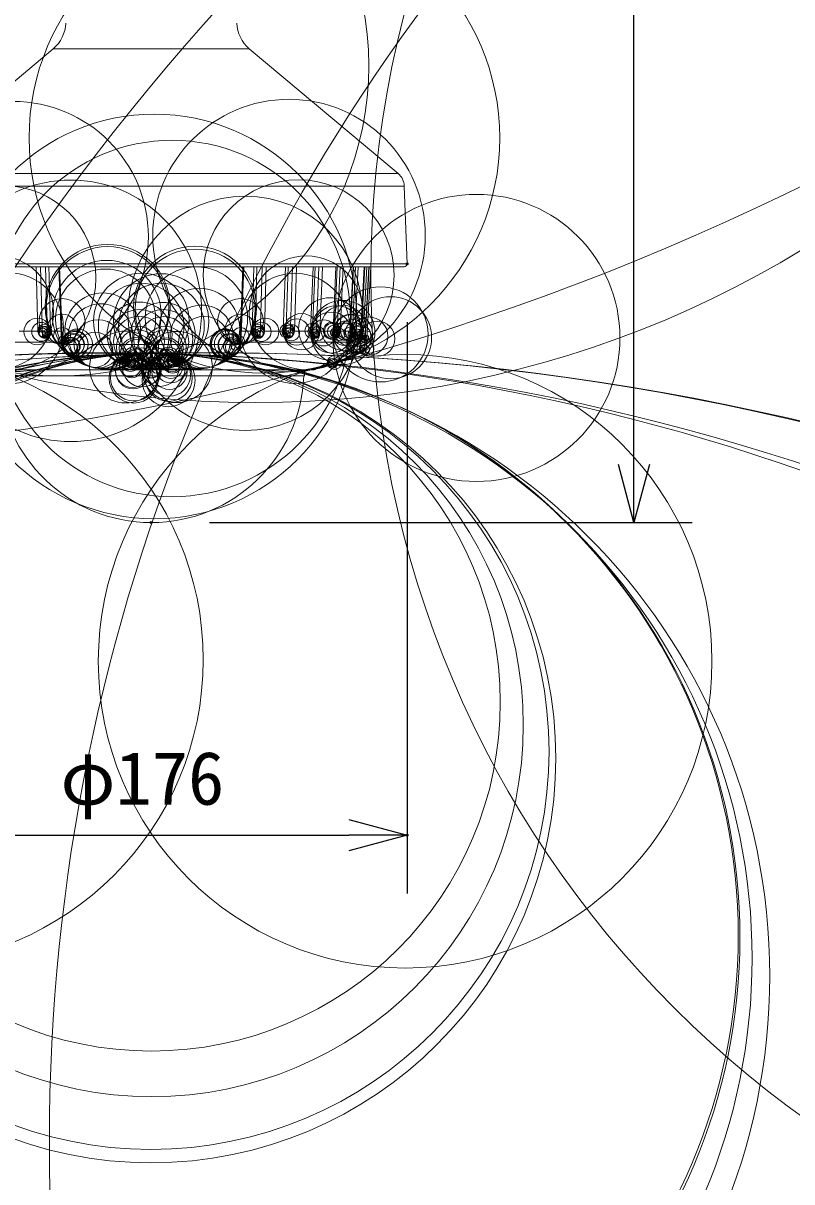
# Model space of a CAD drawing. Units: millimetres, scale not verified. Extents: x -11546 to 11816, y -1356 to 23432.
# Drawn here: x -31.91 to -5.47, y 3.54 to 43.4 of the extents above; entities that cross this region are included whole.
import ezdxf
from ezdxf.enums import TextEntityAlignment as Align

# ---------------------------------------------------------------- set-up
doc = ezdxf.new("R2010")
doc.units = ezdxf.units.MM
doc.header["$LTSCALE"] = 0.125
doc.header["$PDMODE"] = 32
doc.header["$PDSIZE"] = 0.0625
for name, color, linetype in [('0-0_0', 7, 'Continuous'), ('0-5_DEFPOINTS', 7, 'Continuous'), ('0-6_SUNPO', 7, 'Continuous')]:
    doc.layers.add(name, color=color, linetype=linetype)
doc.layers.add('0-4_GAIKEI', color=1, linetype='Continuous', lineweight=18)
doc.styles.add('ＭＳ ゴシック', font='')
doc.styles.get('ＭＳ ゴシック').set_extended_font_data('MS Gothic')

# ---------------------------------------------------------------- blocks, each defined once
blk = doc.blocks.new('_OPEN30')
at = {"layer": '0-0_0'}
blk.add_line((0, 0), (-1, 0), dxfattribs=at)
blk.add_lwpolyline([(-1, 0.26795), (0, 0), (-1, -0.26795)], dxfattribs=at)
blk = doc.blocks.new('D1')
at = {"layer": '0-5_DEFPOINTS'}
for p in [(28.1907, -83.3945), (45.7837, -83.3945), (45.7837, -103.053)]:
    blk.add_point(p, dxfattribs=at)
at = {"layer": '0-6_SUNPO'}
for p, q in [((28.1907, -85.3945), (28.1907, -105.053)), ((45.7837, -85.3945), (45.7837, -105.053)), ((30.1907, -103.053), (43.7837, -103.053))]:
    blk.add_line(p, q, dxfattribs=at)
at = {"layer": '0-6_SUNPO', "xscale": 2, "yscale": 2, "rotation": 180}
blk.add_blockref('_OPEN30', (28.1907, -103.053), dxfattribs=at)
at = {"layer": '0-6_SUNPO', "xscale": 2, "yscale": 2}
blk.add_blockref('_OPEN30', (45.7837, -103.053), dxfattribs=at)
at = {"layer": '0-6_SUNPO', "style": 'ＭＳ ゴシック'}
blk.add_text('φ176', height=1.833, dxfattribs=at).set_placement((33.8622, -102.553), align=Align.BOTTOM_LEFT)
blk = doc.blocks.new('D5')
at = {"layer": '0-5_DEFPOINTS'}
blk.add_point((36.9872, -92.2949), dxfattribs=at)
at = {"layer": '0-6_SUNPO'}
for p, q in [((53.5905, -90.2949), (53.5905, -48.9802)), ((38.9872, -92.2949), (55.5905, -92.2949))]:
    blk.add_line(p, q, dxfattribs=at)
at = {"layer": '0-6_SUNPO', "xscale": 2, "yscale": 2, "rotation": 270}
blk.add_blockref('_OPEN30', (53.5905, -92.2949), dxfattribs=at)

msp = doc.modelspace()

# ---------------------------------------------------------------- linework, layer by layer
at = {"layer": '0-4_GAIKEI', "color": 7}
for p, q in [((-30.8737, 42.5257), (-35.9925, 38.2305)), ((-24.1328, 42.5257), (-19.014, 38.2305)), ((-18.8001, 37.7918), (-18.7068, 35.1208)), ((-18.8037, 35.0204), (-36.2028, 35.0204)), ((-20.097, 32.3482), (-19.9534, 35.0204)), ((-21.9207, 31.4728), (-33.0859, 31.4728)), ((-22.2373, 31.2704), (-32.7693, 31.2704)), ((-22.2196, 31.4728), (-22.2373, 31.2704))]:
    msp.add_line(p, q, dxfattribs=at)
at = {"layer": '0-4_GAIKEI'}
for p, q in [((-24.1328, 42.5257), (-30.8737, 42.5257)), ((-19.014, 38.2305), (-35.9925, 38.2305)), ((-18.8001, 37.7918), (-36.2065, 37.7918)), ((-18.7068, 35.1208), (-36.2998, 35.1208)), ((-31.4598, 35.0204), (-31.4009, 32.8068)), ((-31.3135, 35.0204), (-31.2504, 32.6134)), ((-31.1361, 35.0204), (-31.0731, 32.6134)), ((-30.5861, 32.349), (-30.6845, 35.0204)), ((-30.6553, 35.0204), (-30.5568, 32.3482)), ((-24.4498, 32.3482), (-24.3513, 35.0204)), ((-24.3221, 35.0204), (-24.4205, 32.349)), ((-24.038, 32.8068), (-23.98, 35.0204)), ((-23.8704, 35.0204), (-23.9335, 32.6134)), ((-23.6931, 35.0204), (-23.7562, 32.6134)), ((-23.547, 35.0204), (-23.605, 32.8069)), ((-22.9616, 32.8068), (-22.887, 35.0204)), ((-22.7974, 35.0204), (-22.8785, 32.6134)), ((-22.6406, 35.0204), (-22.7216, 32.6134)), ((-22.504, 35.0204), (-22.5786, 32.8069)), ((-22.0232, 32.8068), (-21.9343, 35.0204)), ((-21.8674, 35.0204), (-21.964, 32.6134)), ((-21.7358, 35.0204), (-21.8324, 32.6134)), ((-21.6129, 35.0204), (-21.7018, 32.8069)), ((-21.2513, 32.8068), (-21.1508, 35.0204)), ((-21.1086, 35.0204), (-21.2179, 32.6134)), ((-21.0062, 35.0204), (-21.1155, 32.6134)), ((-20.9008, 35.0204), (-21.0013, 32.8068)), ((-20.5606, 35.0204), (-20.6694, 32.8068)), ((-20.5441, 35.0204), (-20.6627, 32.6134)), ((-20.4741, 35.0204), (-20.5926, 32.6134)), ((-20.3893, 35.0204), (-20.4983, 32.8068)), ((-20.1809, 35.0204), (-20.2951, 32.8068)), ((-20.1555, 35.0204), (-20.2798, 32.6134)), ((-20.0939, 35.0204), (-20.2082, 32.8068)), ((-20.1574, 32.3509), (-20.0138, 35.0204)), ((-20.0237, 35.0204), (-20.1398, 32.8068)), ((-20.0237, 35.0204), (-20.1361, 32.8775)), ((-31.4009, 32.8068), (-32.0449, 32.8068)), ((-30.603, 32.8068), (-30.9685, 32.8068)), ((-30.9685, 32.8068), (-30.9685, 32.8042)), ((-24.4036, 32.8068), (-24.038, 32.8068)), ((-23.605, 32.8068), (-22.9616, 32.8068)), ((-22.5786, 32.8068), (-22.0232, 32.8068)), ((-21.7018, 32.8068), (-21.2513, 32.8068)), ((-21.0013, 32.8068), (-20.6694, 32.8068)), ((-20.4983, 32.8068), (-20.2951, 32.8068)), ((-20.2082, 32.8068), (-20.1398, 32.8068)), ((-30.589, 32.4272), (-34.6638, 32.4272)), ((-31.2504, 32.6134), (-31.0731, 32.6134)), ((-24.4498, 32.3482), (-30.5568, 32.3482)), ((-20.3428, 32.4272), (-24.4176, 32.4272)), ((-23.7562, 32.6134), (-23.9335, 32.6134)), ((-22.7216, 32.6134), (-22.8785, 32.6134)), ((-21.8324, 32.6134), (-21.964, 32.6134)), ((-21.1155, 32.6134), (-21.2179, 32.6134)), ((-20.5926, 32.6134), (-20.6627, 32.6134)), ((-20.3122, 32.6747), (-20.3153, 32.6134)), ((-20.3153, 32.6134), (-20.2798, 32.6134)), ((-20.1857, 32.6134), (-20.1864, 32.6134)), ((-20.1857, 32.6134), (-20.1855, 32.6159)), ((-24.5756, 32.0551), (-30.431, 32.0551)), ((-27.5033, 31.5744), (-27.5033, 32.0349)), ((-25.9999, 31.4956), (-29.0067, 31.4956)), ((-26.0015, 31.4948), (-29.0051, 31.4948)), ((-21.4347, 31.7276), (-21.4347, 31.6601)), ((-21.898, 31.4782), (-33.1086, 31.4782)), ((-24.7204, 31.2704), (-25.4901, 31.2704))]:
    msp.add_line(p, q, dxfattribs=at)
msp.add_lwpolyline([(-31.0265, 35.0204), (-31.0174, 34.6759), (-30.9685, 32.8068)], dxfattribs=at)
for centre, radius in [((-45.8564, 121.0014), 92.6192), ((-23.921, 66.6069), 36.255), ((16.8186, -76.2524), 146.8143), ((33.8716, -62.1232), 132.6849), ((16.3042, -20.3011), 90.6691), ((34.2793, -25.915), 96.283), ((34.3639, -9.9349), 80.3027), ((15.878, 11.6898), 58.8672), ((34.6299, 4.9181), 65.6394), ((15.6987, 34.7164), 35.6482), ((27.3056, -319.4039), 388.9165), ((28.1433, -202.7317), 272.2412), ((-30.6963, 41.9381), 10.6727), ((-23.6122, 39.4557), 8.0941), ((-27.3972, 33.3118), 6.959), ((-26.7844, 33.2416), 6.1311), ((-30.2728, 33.506), 4.4991), ((-16.3193, 32.5735), 4.9375), ((-24.2762, 33.42), 4.0335), ((-29.006, 33.6436), 2.1489), ((-29.0074, 33.6048), 2.1092), ((-26.0002, 33.6137), 2.1181), ((-25.9952, 33.561), 2.0663), ((-29.0359, 33.3696), 1.8724), ((-32.4292, 32.9031), 1.9105), ((-29.0749, 33.2212), 1.721), ((-27.8438, 33.1545), 1.6418), ((-27.1625, 33.1478), 1.6349), ((-25.9502, 33.2592), 1.7602), ((-22.5622, 32.9022), 1.8953), ((-27.8524, 32.9837), 1.4707), ((-27.1539, 32.9854), 1.4723), ((-19.6187, 32.6942), 1.6359), ((-30.5713, 33.1366), 0.7884), ((-29.1723, 32.8173), 1.3034), ((-25.8455, 32.8957), 1.3844), ((-24.4353, 33.1371), 0.789), ((-21.3631, 32.885), 1.0716), ((-19.272, 32.5813), 1.4103), ((-29.2462, 32.6356), 1.1108), ((-27.9065, 32.6883), 1.1183), ((-27.9145, 32.5346), 1.0173), ((-27.1012, 32.6824), 1.1128), ((-27.0917, 32.5346), 1.0172), ((-25.7684, 32.6132), 1.0891), ((-20.9185, 32.7603), 1.1057), ((-21.1256, 32.8506), 0.8317), ((-20.9009, 32.9203), 0.7774), ((-31.4252, 32.794), 0.4568), ((-31.2913, 32.7825), 0.3225), ((-30.5688, 32.8702), 0.5221), ((-29.3339, 32.3702), 0.828), ((-27.9259, 32.4452), 0.8744), ((-27.0814, 32.4378), 0.8675), ((-25.6802, 32.4255), 0.886), ((-24.4377, 32.8686), 0.5204), ((-23.578, 32.794), 0.4602), ((-23.7098, 32.7833), 0.328), ((-22.336, 32.7843), 0.626), ((-22.5111, 32.7761), 0.4507), ((-21.3191, 32.7586), 0.7051), ((-21.5746, 32.7457), 0.4493), ((-21.2931, 32.8197), 0.2921), ((-20.5721, 32.7075), 0.6824), ((-20.6766, 32.8355), 0.5375), ((-20.8289, 32.8226), 0.3309), ((-20.5996, 32.8258), 0.3918), ((-20.5206, 32.7958), 0.3073), ((-20.0221, 32.6361), 0.6582), ((-19.7253, 32.5465), 0.6005), ((-31.412, 32.8026), 0.0107), ((-31.4076, 32.8046), 0.00613), ((-31.4049, 32.8103), 0.00546), ((-31.4033, 32.808), 0.00267), ((-31.4035, 32.8047), 0.00206), ((-31.4019, 32.8072), 0.00111), ((-31.4018, 32.8071), 0.00103), ((-31.3997, 32.8046), 0.00227), ((-31.4013, 32.8068), 0.00046), ((-31.4002, 32.8051), 0.00155), ((-31.4003, 32.8054), 0.00137), ((-31.4011, 32.8056), 0.00056), ((-31.1635, 32.8115), 0.2381), ((-31.4, 32.8058), 0.00163), ((-31.401, 32.8056), 0.00064), ((-31.4012, 32.8057), 0.00039), ((-31.3933, 32.8045), 0.00815), ((-31.4012, 32.8068), 0.00032), ((-31.4011, 32.8068), 0.00023), ((-31.2079, 32.7884), 0.1881), ((-31.2354, 32.757), 0.1463), ((-31.1704, 32.7533), 0.1981), ((-31.2495, 32.7211), 0.1077), ((-31.1067, 32.7254), 0.1286), ((-31.073, 32.7101), 0.0968), ((-31.075, 32.7011), 0.0886), ((-31.0715, 32.6956), 0.0822), ((-30.571, 32.6391), 0.291), ((-30.1295, 32.3649), 0.457), ((-30.1947, 32.3444), 0.3887), ((-30.0434, 32.3659), 0.5137), ((-30.1141, 32.3493), 0.4411), ((-29.4346, 32.165), 0.6039), ((-28.3888, 31.5721), 1.2351), ((-27.9785, 32.2508), 0.7264), ((-27.9652, 32.216), 0.6418), ((-26.6276, 31.5736), 1.2243), ((-27.0264, 32.2462), 0.7215), ((-27.0427, 32.2147), 0.641), ((-24.965, 32.3663), 0.5155), ((-24.9537, 32.371), 0.506), ((-24.9385, 32.3615), 0.4886), ((-24.8773, 32.3649), 0.4572), ((-24.8308, 32.3237), 0.3743), ((-24.8079, 32.3428), 0.3844), ((-24.4356, 32.6389), 0.2908), ((-23.844, 32.8117), 0.239), ((-23.8333, 32.7543), 0.2011), ((-23.9336, 32.7101), 0.0967), ((-23.8983, 32.7263), 0.1303), ((-23.9315, 32.7012), 0.0888), ((-23.935, 32.6956), 0.0822), ((-23.8007, 32.79), 0.1906), ((-23.7701, 32.7556), 0.1446), ((-23.7565, 32.7168), 0.1035), ((-22.8282, 32.8145), 0.2497), ((-22.7956, 32.8011), 0.2145), ((-22.6822, 32.754), 0.2782), ((-22.7877, 32.7277), 0.1695), ((-22.8786, 32.6887), 0.0754), ((-22.8459, 32.7032), 0.1063), ((-22.8748, 32.6826), 0.0709), ((-22.8802, 32.6752), 0.0617), ((-22.7561, 32.7679), 0.163), ((-22.732, 32.7293), 0.1174), ((-22.7219, 32.6957), 0.0824), ((-21.9614, 32.8159), 0.2597), ((-21.911, 32.7897), 0.2029), ((-21.7813, 32.7227), 0.2413), ((-21.8742, 32.702), 0.1461), ((-21.9243, 32.6844), 0.093), ((-21.9641, 32.6661), 0.0528), ((-21.9542, 32.6678), 0.0588), ((-21.9655, 32.6558), 0.0423), ((-21.865, 32.744), 0.1381), ((-21.841, 32.7012), 0.089), ((-21.8328, 32.6736), 0.0602), ((-21.2724, 32.8138), 0.2706), ((-21.226, 32.7894), 0.2181), ((-21.1812, 32.7535), 0.1608), ((-21.1629, 32.7341), 0.1341), ((-21.1484, 32.7166), 0.1114), ((-20.8702, 32.7012), 0.3843), ((-21.0449, 32.6891), 0.2092), ((-21.1442, 32.6725), 0.1085), ((-21.1901, 32.6583), 0.0604), ((-21.131, 32.6896), 0.0793), ((-21.1216, 32.6701), 0.0576), ((-21.1171, 32.6568), 0.0436), ((-20.7821, 32.8069), 0.2816), ((-20.6974, 32.7555), 0.1825), ((-20.6356, 32.6997), 0.0993), ((-20.3154, 32.6509), 0.3645), ((-20.4524, 32.6535), 0.2275), ((-20.5324, 32.6521), 0.1475), ((-20.5969, 32.6471), 0.0829), ((-20.4469, 32.7567), 0.2238), ((-20.6055, 32.6602), 0.0496), ((-20.3915, 32.7213), 0.1581), ((-20.3424, 32.6848), 0.0969), ((-20.3054, 32.6521), 0.0476), ((-20.1142, 32.6089), 0.2066), ((-20.2151, 32.6207), 0.105), ((-30.5749, 32.4838), 0.1356), ((-30.5789, 32.4044), 0.0561), ((-30.582, 32.3699), 0.0215), ((-30.5838, 32.357), 0.00847), ((-30.5851, 32.3508), 0.00211), ((-30.5858, 32.3493), 0.00042), ((-30.586, 32.349), 0.00011), ((-30.2712, 32.2981), 0.2993), ((-30.3031, 32.2625), 0.2515), ((-30.1821, 32.3203), 0.3671), ((-30.2413, 32.2827), 0.2969), ((-30.2828, 32.2454), 0.2412), ((-28.0358, 32.06), 0.5272), ((-28.0053, 32.0567), 0.4776), ((-26.9686, 32.0554), 0.5222), ((-27.0014, 32.0527), 0.4738), ((-24.731, 32.2941), 0.2934), ((-24.7441, 32.267), 0.2707), ((-24.7031, 32.262), 0.2509), ((-24.6122, 32.3054), 0.1576), ((-24.4316, 32.482), 0.1338), ((-24.4276, 32.4038), 0.0556), ((-24.4246, 32.3699), 0.0215), ((-24.4228, 32.357), 0.00849), ((-24.4214, 32.3508), 0.00212), ((-24.4208, 32.3493), 0.00042), ((-24.4206, 32.349), 0.00011), ((-21.2179, 32.645), 0.0316), ((-21.2113, 32.6465), 0.0361), ((-21.219, 32.6386), 0.0252), ((-21.1156, 32.6478), 0.0344), ((-20.4578, 32.3699), 0.3013), ((-20.4276, 32.3633), 0.2705), ((-20.6319, 32.6405), 0.0472), ((-20.6502, 32.6342), 0.0278), ((-20.6627, 32.6281), 0.0148), ((-20.6597, 32.6289), 0.017), ((-20.6632, 32.6254), 0.012), ((-20.5954, 32.6402), 0.0272), ((-20.5927, 32.6304), 0.017), ((-20.0974, 32.2078), 0.2518), ((-20.1686, 32.1647), 0.1686), ((-20.2561, 32.6232), 0.064), ((-20.274, 32.6236), 0.046), ((-20.2879, 32.6232), 0.0321), ((-20.3001, 32.622), 0.0199), ((-20.308, 32.6204), 0.0118), ((-20.3125, 32.6189), 0.00709), ((-20.3154, 32.6174), 0.00406), ((-20.3148, 32.6174), 0.00433), ((-20.3155, 32.6167), 0.00336), ((-20.2877, 32.6323), 0.021), ((-20.2815, 32.6226), 0.00956), ((-20.2799, 32.618), 0.00465), ((-20.1111, 32.5872), 0.0798), ((-20.1774, 32.6114), 0.00921), ((-25.4783, -55.8414), 87.911), ((-25.4955, -55.5834), 87.6451), ((-29.0837, -44.4121), 76.4745), ((-28.9486, -39.7875), 71.8402), ((-27.6571, 10.6195), 21.4244), ((-27.6441, 11.2296), 20.8065), ((-27.3453, 11.9449), 20.0914), ((-27.3471, 12.0121), 20.0319), ((-36.2141, 21.5004), 10.4967), ((-27.5151, 18.116), 13.9265), ((-27.5134, 18.3434), 13.6915), ((-27.4918, 19.2514), 12.7835), ((-27.5001, 20.0398), 12.0026), ((-18.7713, 21.447), 10.5539), ((-28.1066, 31.1819), 0.8481), ((-28.1022, 31.2147), 0.8079), ((-28.1533, 31.4473), 0.5786), ((-28.1312, 31.4225), 0.5981), ((-28.2124, 31.6295), 0.387), ((-28.1793, 31.6081), 0.4064), ((-28.2734, 31.7529), 0.2494), ((-28.2188, 31.713), 0.2942), ((-27.8236, 31.5578), 0.6698), ((-28.3305, 31.8298), 0.1536), ((-28.3717, 31.8654), 0.0992), ((-28.3846, 31.8839), 0.0846), ((-28.4006, 31.8781), 0.0677), ((-28.2545, 31.787), 0.2121), ((-28.0968, 31.904), 0.3597), ((-28.2946, 31.8523), 0.1354), ((-28.3018, 31.8611), 0.1241), ((-28.334, 31.8878), 0.0823), ((-28.3539, 31.905), 0.0604), ((-28.356, 31.899), 0.0576), ((-28.3646, 31.9007), 0.0488), ((-28.1595, 31.7834), 0.2239), ((-28.0622, 31.8959), 0.307), ((-28.1185, 31.7867), 0.1842), ((-28.0914, 32.0415), 0.0396), ((-28.1024, 32.0373), 0.0279), ((-28.1103, 32.0339), 0.0192), ((-28.1153, 32.0313), 0.0136), ((-28.1191, 32.0291), 0.00924), ((-28.1214, 32.0274), 0.00634), ((-28.1231, 32.0259), 0.00403), ((-28.1242, 32.0246), 0.00239), ((-28.1245, 32.0238), 0.00156), ((-27.1994, 31.5586), 0.6523), ((-26.9068, 31.1183), 0.9126), ((-26.9077, 31.207), 0.8164), ((-26.8869, 31.2969), 0.733), ((-26.8794, 31.4125), 0.6091), ((-26.833, 31.5241), 0.4995), ((-26.9077, 31.9007), 0.356), ((-26.8318, 31.5976), 0.4178), ((-26.9437, 31.8919), 0.303), ((-26.7695, 31.6871), 0.3246), ((-26.7903, 31.7091), 0.2989), ((-26.8871, 31.7845), 0.1815), ((-26.8458, 31.7826), 0.2226), ((-26.7543, 31.7844), 0.2155), ((-26.9201, 32.0423), 0.0401), ((-26.9088, 32.0381), 0.028), ((-26.7124, 31.7855), 0.2108), ((-26.9007, 32.0346), 0.0192), ((-26.8956, 32.0321), 0.0135), ((-26.8918, 32.0299), 0.00917), ((-26.8894, 32.0282), 0.00626), ((-26.8877, 32.0267), 0.00396), ((-26.8867, 32.0254), 0.00232), ((-26.8863, 32.0247), 0.0015), ((-26.7137, 31.8511), 0.1374), ((-26.7081, 31.8578), 0.1286), ((-26.6657, 31.8408), 0.1384), ((-26.6788, 31.8835), 0.0897), ((-26.6302, 31.869), 0.0931), ((-26.6556, 31.8967), 0.063), ((-26.6508, 31.9029), 0.0581), ((-26.6425, 31.9001), 0.0495), ((-26.6128, 31.88), 0.0739), ((-26.6071, 31.8784), 0.0682), ((-21.2032, 31.7269), 0.241), ((-20.2193, 32.1294), 0.1068), ((-20.252, 32.1037), 0.0652), ((-20.2766, 32.0809), 0.0317), ((-20.2878, 32.0678), 0.0144), ((-20.2914, 32.062), 0.0076), ((-20.2927, 32.0586), 0.00398), ((-20.293, 32.0569), 0.00221), ((-20.2929, 32.0565), 0.00181), ((-28.2179, 31.7053), 0.1262), ((-28.1653, 31.7262), 0.1077), ((-27.5033, 31.5437), 0.3492), ((-27.5125, 31.5441), 0.3389), ((-27.6872, 31.5324), 0.1638), ((-27.7879, 31.5226), 0.0625), ((-27.3239, 31.5323), 0.1694), ((-27.2198, 31.5226), 0.0649), ((-26.8403, 31.7256), 0.1064), ((-26.7872, 31.7049), 0.1253), ((-21.2725, 31.6999), 0.1667), ((-21.324, 31.6758), 0.1097), ((-21.3567, 31.6581), 0.0726), ((-21.385, 31.6402), 0.0391), ((-21.4018, 31.6266), 0.0174), ((-21.4082, 31.6194), 0.00781), ((-21.41, 31.6163), 0.00426), ((-21.4105, 31.6145), 0.00244)]:
    msp.add_circle(centre, radius, dxfattribs=at)
at = {"layer": '0-4_GAIKEI', "color": 7}
for centre, radius in [((24.0375, -643.0508), 713.1818), ((27.9581, -286.822), 356.9315), ((-32.2515, 36.0611), 4.6478), ((-22.7656, 36.0977), 4.6859), ((-22.4355, 34.7336), 3.2824), ((-32.5919, 34.6342), 3.1809), ((-32.8313, 33.4436), 1.9664), ((-22.1736, 33.4349), 1.9575), ((-20.4461, 32.3687), 0.3496)]:
    msp.add_circle(centre, radius, dxfattribs=at)
for centre, radius, start, end in [((-31.6451, 43.4449), 1.2, 310, 358), ((-23.3615, 43.4449), 1.2, 182, 230), ((-19.3997, 37.7709), 0.6, 2, 50), ((-18.8037, 35.1174), 0.097, 270, 2), ((-23.4658, 38.4385), 7.1291, 286.76107, 296.43494), ((-27.3558, 42.1717), 12.0058, 297.03941, 297.31817), ((-27.5033, 31.4704), 5.25, 182.18323, 357.81787), ((-21.9207, 31.523), 0.0502, 270.0528, 296.98335)]:
    msp.add_arc(centre, radius, start, end, dxfattribs=at)
at = {"layer": '0-4_GAIKEI'}
for centre, radius, start, end in [((-27.3558, 42.1717), 12.0058, 297.31817, 305.74232), ((-20.6349, 32.833), 0.5, 305.74442, 333.94203), ((-20.0513, 33.9561), 1.6086, 266.21994, 268.37064), ((-30.4363, 32.0812), 0.0266, 235.98751, 281.4117), ((-30.2319, 33.4582), 2.4216, 319.03123, 322.83875), ((-34.5459, 34.3862), 6.8562, 336.6072, 339.83517), ((-45.354, 34.7181), 17.7828, 349.80765, 351.31133), ((-8.2976, 34.5579), 19.0911, 187.60363, 189.00172), ((-19.6918, 34.5122), 7.6132, 199.08313, 201.9589), ((-23.3426, 33.7474), 3.8468, 206.80533, 210.52756), ((-24.556, 33.6422), 2.7072, 217.45539, 220.88559), ((-24.5702, 32.0812), 0.0266, 258.27547, 303.90492), ((-23.4722, 38.4286), 7.0685, 286.75294, 296.44125), ((-29.6718, 31.6393), 0.0272, 246.47779, 278.41533), ((-29.0045, 31.4976), 0.00295, 223.02394, 260.00962), ((-26.9752, 32.6426), 1.6852, 208.29792, 210.79606), ((-28.4621, 31.9209), 0.0773, 272.28026, 319.34983), ((-27.28, 32.4579), 1.3288, 210.68213, 218.81774), ((-24.3144, 34.6423), 4.94, 214.13187, 214.95207), ((-26.0373, 33.4242), 2.8299, 214.72029, 218.4605), ((-28.3192, 31.6998), 0.0751, 273.00843, 331.54173), ((-27.4931, 10.4951), 21.0793, 90.02755, 90.97509), ((-27.4996, 123.0553), 91.5432, 269.7809, 269.99772), ((-27.5158, 13.3682), 18.2063, 88.86016, 89.96066), ((-27.5185, 114.0773), 82.5651, 270.01059, 270.25183), ((-28.9233, 33.3996), 2.7784, 321.37532, 324.68249), ((-26.6863, 31.7005), 0.0751, 207.92873, 267.04617), ((-27.7119, 32.4395), 1.3063, 321.45825, 328.65433), ((-30.4078, 34.4665), 4.6065, 324.52894, 325.69284), ((-26.5449, 31.9216), 0.0773, 221.66193, 267.74053), ((-28.0468, 32.6456), 1.6995, 328.59511, 331.87292), ((-26.0017, 31.4972), 0.00238, 273.21412, 317.80061), ((-25.3347, 31.6394), 0.0273, 261.3065, 293.19275)]:
    msp.add_arc(centre, radius, start, end, dxfattribs=at)
for centre, major_axis, ratio, start_param, end_param in [((-26.9487, 41.3284), (-1.9178, -9.9698), 0.606884, 6.0055627, 6.1448248), ((-26.6127, 42.411), (-2.2937, -11.0436), 0.574886, 6.0286654, 6.1602206), ((-35.3562, 63.8453), (9.5473, -32.4055), 0.33644, 0.043984, 0.1196756), ((-42.0987, 83.9782), (16.3601, -52.5195), 0.26533, 0.0302955, 0.0897487)]:
    msp.add_ellipse(centre, major_axis=major_axis, ratio=ratio, start_param=start_param, end_param=end_param, dxfattribs=at)

# ---------------------------------------------------------------- block references
at = {"layer": '0-6_SUNPO'}
for name in ['D5', 'D1']:
    msp.add_blockref(name, (-64.4904, 118.5153), dxfattribs=at)

doc.saveas('drawing.dxf')
